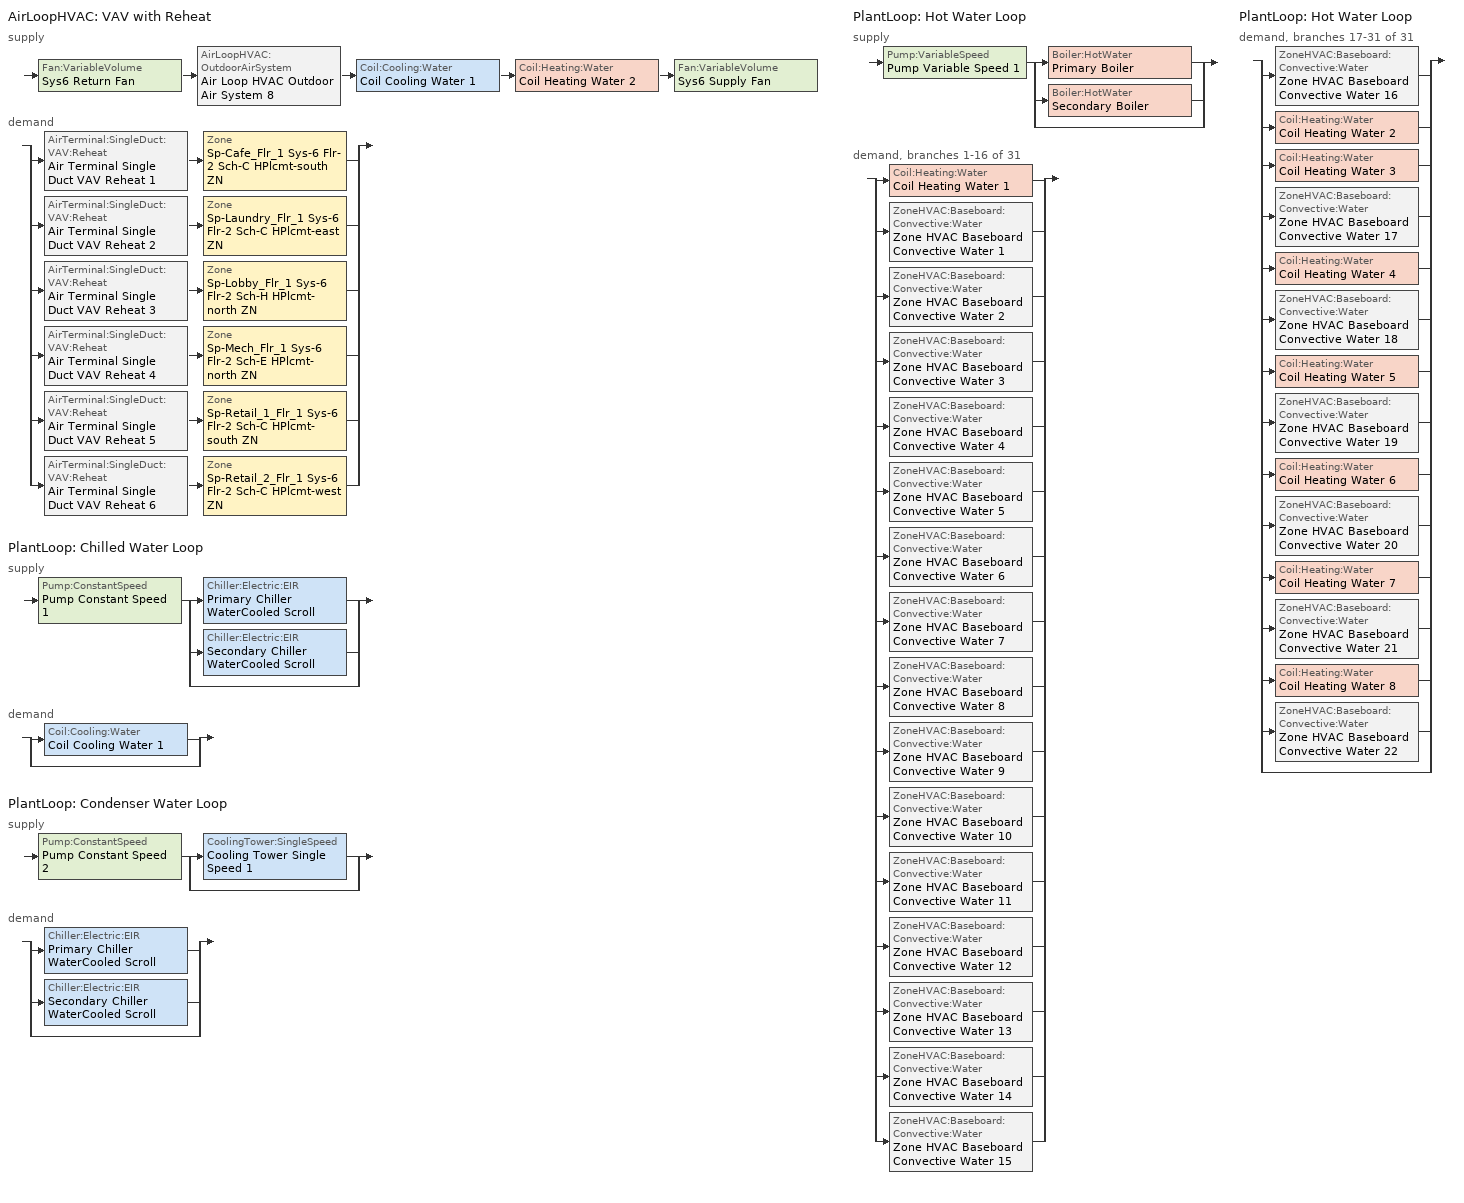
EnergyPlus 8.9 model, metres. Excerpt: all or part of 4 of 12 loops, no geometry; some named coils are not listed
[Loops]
AirLoopHVAC 'VAV with Reheat'
 supply: Fan:VariableVolume 'Sys6 Return Fan' > AirLoopHVAC:OutdoorAirSystem 'Air Loop HVAC Outdoor Air System 8' > Coil:Cooling:Water 'Coil Cooling Water 1' > Coil:Heating:Water 'Coil Heating Water 2' > Fan:VariableVolume 'Sys6 Supply Fan'
 demand: split
  | AirTerminal:SingleDuct:VAV:Reheat 'Air Terminal Single Duct VAV Reheat 1' > Zone 'Sp-Cafe_Flr_1 Sys-6 Flr-2 Sch-C HPlcmt-south ZN'
  | AirTerminal:SingleDuct:VAV:Reheat 'Air Terminal Single Duct VAV Reheat 2' > Zone 'Sp-Laundry_Flr_1 Sys-6 Flr-2 Sch-C HPlcmt-east ZN'
  | AirTerminal:SingleDuct:VAV:Reheat 'Air Terminal Single Duct VAV Reheat 3' > Zone 'Sp-Lobby_Flr_1 Sys-6 Flr-2 Sch-H HPlcmt-north ZN'
  | AirTerminal:SingleDuct:VAV:Reheat 'Air Terminal Single Duct VAV Reheat 4' > Zone 'Sp-Mech_Flr_1 Sys-6 Flr-2 Sch-E HPlcmt-north ZN'
  | AirTerminal:SingleDuct:VAV:Reheat 'Air Terminal Single Duct VAV Reheat 5' > Zone 'Sp-Retail_1_Flr_1 Sys-6 Flr-2 Sch-C HPlcmt-south ZN'
  | AirTerminal:SingleDuct:VAV:Reheat 'Air Terminal Single Duct VAV Reheat 6' > Zone 'Sp-Retail_2_Flr_1 Sys-6 Flr-2 Sch-C HPlcmt-west ZN'
PlantLoop 'Chilled Water Loop'
 supply: Pump:ConstantSpeed 'Pump Constant Speed 1' > split
  | Chiller:Electric:EIR 'Primary Chiller WaterCooled Scroll'
  | Chiller:Electric:EIR 'Secondary Chiller WaterCooled Scroll'
  | bypass
 demand: split
  | Coil:Cooling:Water 'Coil Cooling Water 1'
  | bypass
PlantLoop 'Condenser Water Loop'
 supply: Pump:ConstantSpeed 'Pump Constant Speed 2' > split
  | CoolingTower:SingleSpeed 'Cooling Tower Single Speed 1'
  | bypass
 demand: split
  | Chiller:Electric:EIR 'Primary Chiller WaterCooled Scroll'
  | Chiller:Electric:EIR 'Secondary Chiller WaterCooled Scroll'
  | bypass
PlantLoop 'Hot Water Loop'
 supply: Pump:VariableSpeed 'Pump Variable Speed 1' > split
  | Boiler:HotWater 'Primary Boiler'
  | Boiler:HotWater 'Secondary Boiler'
  | bypass
 demand, branches 1-16 of 31: split
  | Coil:Heating:Water 'Coil Heating Water 1'
  | ZoneHVAC:Baseboard:Convective:Water 'Zone HVAC Baseboard Convective Water 1'
  | ZoneHVAC:Baseboard:Convective:Water 'Zone HVAC Baseboard Convective Water 2'
  | ZoneHVAC:Baseboard:Convective:Water 'Zone HVAC Baseboard Convective Water 3'
  | ZoneHVAC:Baseboard:Convective:Water 'Zone HVAC Baseboard Convective Water 4'
  | ZoneHVAC:Baseboard:Convective:Water 'Zone HVAC Baseboard Convective Water 5'
  | ZoneHVAC:Baseboard:Convective:Water 'Zone HVAC Baseboard Convective Water 6'
  | ZoneHVAC:Baseboard:Convective:Water 'Zone HVAC Baseboard Convective Water 7'
  | ZoneHVAC:Baseboard:Convective:Water 'Zone HVAC Baseboard Convective Water 8'
  | ZoneHVAC:Baseboard:Convective:Water 'Zone HVAC Baseboard Convective Water 9'
  | ZoneHVAC:Baseboard:Convective:Water 'Zone HVAC Baseboard Convective Water 10'
  | ZoneHVAC:Baseboard:Convective:Water 'Zone HVAC Baseboard Convective Water 11'
  | ZoneHVAC:Baseboard:Convective:Water 'Zone HVAC Baseboard Convective Water 12'
  | ZoneHVAC:Baseboard:Convective:Water 'Zone HVAC Baseboard Convective Water 13'
  | ZoneHVAC:Baseboard:Convective:Water 'Zone HVAC Baseboard Convective Water 14'
  | ZoneHVAC:Baseboard:Convective:Water 'Zone HVAC Baseboard Convective Water 15'
PlantLoop 'Hot Water Loop'
 demand, branches 17-31 of 31: split
  | ZoneHVAC:Baseboard:Convective:Water 'Zone HVAC Baseboard Convective Water 16'
  | Coil:Heating:Water 'Coil Heating Water 2'
  | Coil:Heating:Water 'Coil Heating Water 3'
  | ZoneHVAC:Baseboard:Convective:Water 'Zone HVAC Baseboard Convective Water 17'
  | Coil:Heating:Water 'Coil Heating Water 4'
  | ZoneHVAC:Baseboard:Convective:Water 'Zone HVAC Baseboard Convective Water 18'
  | Coil:Heating:Water 'Coil Heating Water 5'
  | ZoneHVAC:Baseboard:Convective:Water 'Zone HVAC Baseboard Convective Water 19'
  | Coil:Heating:Water 'Coil Heating Water 6'
  | ZoneHVAC:Baseboard:Convective:Water 'Zone HVAC Baseboard Convective Water 20'
  | Coil:Heating:Water 'Coil Heating Water 7'
  | ZoneHVAC:Baseboard:Convective:Water 'Zone HVAC Baseboard Convective Water 21'
  | Coil:Heating:Water 'Coil Heating Water 8'
  | ZoneHVAC:Baseboard:Convective:Water 'Zone HVAC Baseboard Convective Water 22'
  | bypass
[ZoneControl:Thermostat] Control Object Type 1=ThermostatSetpoint:DualSetpoint
Name | Zone or ZoneList | Control Type Schedule | Control Name 1
Sp-Cafe_Flr_1 Sys-6 Flr-2 Sch-C HPlcmt-south ZN Thermostat | Sp-Cafe_Flr_1 Sys-6 Flr-2 Sch-C HPlcmt-south ZN | Sp-Cafe_Flr_1 Sys-6 Flr-2 Sch-C HPlcmt-south ZN Thermostat Schedule | Space Function Retail facility mall concourse Thermostat 2
Sp-Laundry_Flr_1 Sys-6 Flr-2 Sch-C HPlcmt-east ZN Thermostat | Sp-Laundry_Flr_1 Sys-6 Flr-2 Sch-C HPlcmt-east ZN | Sp-Laundry_Flr_1 Sys-6 Flr-2 Sch-C HPlcmt-east ZN Thermostat Schedule | Space Function Laundry/Washing area Thermostat 2
Sp-Lobby_Flr_1 Sys-6 Flr-2 Sch-H HPlcmt-north ZN Thermostat | Sp-Lobby_Flr_1 Sys-6 Flr-2 Sch-H HPlcmt-north ZN | Sp-Lobby_Flr_1 Sys-6 Flr-2 Sch-H HPlcmt-north ZN Thermostat Schedule | Space Function Lobby - hotel Thermostat 2
Sp-Mech_Flr_1 Sys-6 Flr-2 Sch-E HPlcmt-north ZN Thermostat | Sp-Mech_Flr_1 Sys-6 Flr-2 Sch-E HPlcmt-north ZN | Sp-Mech_Flr_1 Sys-6 Flr-2 Sch-E HPlcmt-north ZN Thermostat Schedule | Space Function Electrical/Mechanical room-sch-E Thermostat 2
Sp-Retail_1_Flr_1 Sys-6 Flr-2 Sch-C HPlcmt-south ZN Thermostat | Sp-Retail_1_Flr_1 Sys-6 Flr-2 Sch-C HPlcmt-south ZN | Sp-Retail_1_Flr_1 Sys-6 Flr-2 Sch-C HPlcmt-south ZN Thermostat Schedule | Space Function Sales area Thermostat 4
Sp-Retail_2_Flr_1 Sys-6 Flr-2 Sch-C HPlcmt-west ZN Thermostat | Sp-Retail_2_Flr_1 Sys-6 Flr-2 Sch-C HPlcmt-west ZN | Sp-Retail_2_Flr_1 Sys-6 Flr-2 Sch-C HPlcmt-west ZN Thermostat Schedule | Space Function Sales area Thermostat 3
[ThermostatSetpoint:DualSetpoint]
Name | Heating Setpoint Temperature Schedule | Cooling Setpoint Temperature Schedule
Space Function Retail facility mall concourse Thermostat 2; Space Function Laundry/Washing area Thermostat 2; Space Function Sales area Thermostat 4; Space Function Sales area Thermostat 3 | NECB-C-Thermostat Setpoint-Heating | NECB-C-Thermostat Setpoint-Cooling
Space Function Lobby - hotel Thermostat 2 | NECB-H-Thermostat Setpoint-Heating | NECB-H-Thermostat Setpoint-Cooling
Space Function Electrical/Mechanical room-sch-E Thermostat 2 | NECB-E-Thermostat Setpoint-Heating | NECB-E-Thermostat Setpoint-Cooling
[ZoneHVAC:Baseboard:Convective:Water] Availability Schedule=Always On Discrete; Heating Design Capacity Method=HeatingDesignCapacity; Heating Design Capacity {W}=Autosize; Heating Design Capacity Per Floor Area {W/m2}=0; Fraction of Autosized Heating Design Capacity=0.8; U-Factor Times Area Value {W/K}=Autosize; Maximum Water Flow Rate {m3/s}=Autosize; Convergence Tolerance=0.001
Zone HVAC Baseboard Convective Water 11; Zone HVAC Baseboard Convective Water 15; Zone HVAC Baseboard Convective Water 17; Zone HVAC Baseboard Convective Water 1; Zone HVAC Baseboard Convective Water 14; Zone HVAC Baseboard Convective Water 12; Zone HVAC Baseboard Convective Water 13; Zone HVAC Baseboard Convective Water 18; Zone HVAC Baseboard Convective Water 19; Zone HVAC Baseboard Convective Water 20; Zone HVAC Baseboard Convective Water 21; Zone HVAC Baseboard Convective Water 22; Zone HVAC Baseboard Convective Water 5; Zone HVAC Baseboard Convective Water 8; Zone HVAC Baseboard Convective Water 6; Zone HVAC Baseboard Convective Water 9; Zone HVAC Baseboard Convective Water 7; Zone HVAC Baseboard Convective Water 10; Zone HVAC Baseboard Convective Water 2; Zone HVAC Baseboard Convective Water 3; Zone HVAC Baseboard Convective Water 4; Zone HVAC Baseboard Convective Water 16
[Zone equipment]
Sp-Cafe_Flr_1 Sys-6 Flr-2 Sch-C HPlcmt-south ZN: Air Terminal Single Duct VAV Reheat 1, Zone HVAC Baseboard Convective Water 17
Sp-Laundry_Flr_1 Sys-6 Flr-2 Sch-C HPlcmt-east ZN: Air Terminal Single Duct VAV Reheat 2, Zone HVAC Baseboard Convective Water 18
Sp-Lobby_Flr_1 Sys-6 Flr-2 Sch-H HPlcmt-north ZN: Air Terminal Single Duct VAV Reheat 3, Zone HVAC Baseboard Convective Water 19
Sp-Mech_Flr_1 Sys-6 Flr-2 Sch-E HPlcmt-north ZN: Air Terminal Single Duct VAV Reheat 4, Zone HVAC Baseboard Convective Water 20
Sp-Retail_1_Flr_1 Sys-6 Flr-2 Sch-C HPlcmt-south ZN: Air Terminal Single Duct VAV Reheat 5, Zone HVAC Baseboard Convective Water 21
Sp-Retail_2_Flr_1 Sys-6 Flr-2 Sch-C HPlcmt-west ZN: Air Terminal Single Duct VAV Reheat 6, Zone HVAC Baseboard Convective Water 22
[Sizing:Zone] Zone Cooling Design Supply Air Temperature Input Method=SupplyAirTemperature; Zone Cooling Design Supply Air Temperature {C}=13; Zone Cooling Design Supply Air Temperature Difference {deltaC}=11.11; Zone Heating Design Supply Air Temperature Input Method=SupplyAirTemperature; Zone Heating Design Supply Air Temperature {C}=43; Zone Heating Design Supply Air Temperature Difference {deltaC}=11.11; Zone Cooling Design Supply Air Humidity Ratio {kgWater/kgDryAir}=0.0085; Zone Heating Design Supply Air Humidity Ratio {kgWater/kgDryAir}=0.008; Zone Heating Sizing Factor=1.3; Zone Cooling Sizing Factor=1.1; Cooling Design Air Flow Method=DesignDay; Cooling Design Air Flow Rate {m3/s}=0; Cooling Minimum Air Flow per Zone Floor Area {m3/s-m2}=0.000762; Cooling Minimum Air Flow {m3/s}=0; Cooling Minimum Air Flow Fraction=0; Heating Design Air Flow Method=DesignDay; Heating Design Air Flow Rate {m3/s}=0; Heating Maximum Air Flow per Zone Floor Area {m3/s-m2}=0.002032; Heating Maximum Air Flow {m3/s}=0.141576; Heating Maximum Air Flow Fraction=0.3; Account for Dedicated Outdoor Air System=No
Name | Design Specification Outdoor Air Object | Design Specification Zone Air Distribution Object
Sp-Cafe_Flr_1 Sys-6 Flr-2 Sch-C HPlcmt-south ZN | Space Function Retail facility mall concourse Ventilation | Sp-Cafe_Flr_1 Sys-6 Flr-2 Sch-C HPlcmt-south ZN Design Spec Zone Air Dist
Sp-Laundry_Flr_1 Sys-6 Flr-2 Sch-C HPlcmt-east ZN | Space Function Laundry/Washing area Ventilation | Sp-Laundry_Flr_1 Sys-6 Flr-2 Sch-C HPlcmt-east ZN Design Spec Zone Air Dist
Sp-Lobby_Flr_1 Sys-6 Flr-2 Sch-H HPlcmt-north ZN | Space Function Lobby - hotel Ventilation | Sp-Lobby_Flr_1 Sys-6 Flr-2 Sch-H HPlcmt-north ZN Design Spec Zone Air Dist
Sp-Mech_Flr_1 Sys-6 Flr-2 Sch-E HPlcmt-north ZN | Space Function Electrical/Mechanical room-sch-E Ventilation | Sp-Mech_Flr_1 Sys-6 Flr-2 Sch-E HPlcmt-north ZN Design Spec Zone Air Dist
Sp-Retail_1_Flr_1 Sys-6 Flr-2 Sch-C HPlcmt-south ZN | Space Function Sales area Ventilation | Sp-Retail_1_Flr_1 Sys-6 Flr-2 Sch-C HPlcmt-south ZN Design Spec Zone Air Dist
Sp-Retail_2_Flr_1 Sys-6 Flr-2 Sch-C HPlcmt-west ZN | Space Function Sales area Ventilation | Sp-Retail_2_Flr_1 Sys-6 Flr-2 Sch-C HPlcmt-west ZN Design Spec Zone Air Dist
[DesignSpecification:ZoneAirDistribution] Zone Air Distribution Effectiveness in Cooling Mode=1; Zone Air Distribution Effectiveness in Heating Mode=1
Sp-Cafe_Flr_1 Sys-6 Flr-2 Sch-C HPlcmt-south ZN Design Spec Zone Air Dist; Sp-Laundry_Flr_1 Sys-6 Flr-2 Sch-C HPlcmt-east ZN Design Spec Zone Air Dist; Sp-Lobby_Flr_1 Sys-6 Flr-2 Sch-H HPlcmt-north ZN Design Spec Zone Air Dist; Sp-Mech_Flr_1 Sys-6 Flr-2 Sch-E HPlcmt-north ZN Design Spec Zone Air Dist; Sp-Retail_1_Flr_1 Sys-6 Flr-2 Sch-C HPlcmt-south ZN Design Spec Zone Air Dist; Sp-Retail_2_Flr_1 Sys-6 Flr-2 Sch-C HPlcmt-west ZN Design Spec Zone Air Dist
[Controller:MechanicalVentilation]
Controller Mechanical Ventilation 8: Availability Schedule=Always On Discrete; Demand Controlled Ventilation=No; System Outdoor Air Method=ZoneSum; Zone Name 1=Sp-Cafe_Flr_1 Sys-6 Flr-2 Sch-C HPlcmt-south ZN; Design Specification Outdoor Air Object Name 1=Space Function Retail facility mall concourse Ventilation; Design Specification Zone Air Distribution Object Name 1=Sp-Cafe_Flr_1 Sys-6 Flr-2 Sch-C HPlcmt-south ZN Design Spec Zone Air Dist; Zone Name 2=Sp-Laundry_Flr_1 Sys-6 Flr-2 Sch-C HPlcmt-east ZN; Design Specification Outdoor Air Object Name 2=Space Function Laundry/Washing area Ventilation; Design Specification Zone Air Distribution Object Name 2=Sp-Laundry_Flr_1 Sys-6 Flr-2 Sch-C HPlcmt-east ZN Design Spec Zone Air Dist; Zone Name 3=Sp-Lobby_Flr_1 Sys-6 Flr-2 Sch-H HPlcmt-north ZN; Design Specification Outdoor Air Object Name 3=Space Function Lobby - hotel Ventilation; Design Specification Zone Air Distribution Object Name 3=Sp-Lobby_Flr_1 Sys-6 Flr-2 Sch-H HPlcmt-north ZN Design Spec Zone Air Dist; Zone Name 4=Sp-Mech_Flr_1 Sys-6 Flr-2 Sch-E HPlcmt-north ZN; Design Specification Outdoor Air Object Name 4=Space Function Electrical/Mechanical room-sch-E Ventilation; Design Specification Zone Air Distribution Object Name 4=Sp-Mech_Flr_1 Sys-6 Flr-2 Sch-E HPlcmt-north ZN Design Spec Zone Air Dist; Zone Name 5=Sp-Retail_1_Flr_1 Sys-6 Flr-2 Sch-C HPlcmt-south ZN; Design Specification Outdoor Air Object Name 5=Space Function Sales area Ventilation; Design Specification Zone Air Distribution Object Name 5=Sp-Retail_1_Flr_1 Sys-6 Flr-2 Sch-C HPlcmt-south ZN Design Spec Zone Air Dist; Zone Name 6=Sp-Retail_2_Flr_1 Sys-6 Flr-2 Sch-C HPlcmt-west ZN; Design Specification Outdoor Air Object Name 6=Space Function Sales area Ventilation; Design Specification Zone Air Distribution Object Name 6=Sp-Retail_2_Flr_1 Sys-6 Flr-2 Sch-C HPlcmt-west ZN Design Spec Zone Air Dist
[DesignSpecification:OutdoorAir] Outdoor Air Method=Sum; Outdoor Air Flow per Person {m3/s-person}=0; Outdoor Air Flow per Zone {m3/s}=0; Outdoor Air Flow Air Changes per Hour {1/hr}=0
Name | Outdoor Air Flow per Zone Floor Area {m3/s-m2}
Space Function Retail facility mall concourse Ventilation | 0.0018288
Space Function Laundry/Washing area Ventilation | 0.00084836
Space Function Lobby - hotel Ventilation | 0.00143764
Space Function Electrical/Mechanical room-sch-E Ventilation | 0.0003048
Space Function Sales area Ventilation | 0.0011684
[AirTerminal:SingleDuct:VAV:Reheat] Availability Schedule=Always On Discrete; Maximum Air Flow Rate {m3/s}=Autosize; Zone Minimum Air Flow Input Method=Constant; Constant Minimum Air Flow Fraction=0.3; Maximum Hot Water or Steam Flow Rate {m3/s}=Autosize; Minimum Hot Water or Steam Flow Rate {m3/s}=0; Convergence Tolerance=0.001; Damper Heating Action=Normal; Maximum Flow per Zone Floor Area During Reheat {m3/s-m2}=Autocalculate; Maximum Flow Fraction During Reheat=Autocalculate; Maximum Reheat Air Temperature {C}=43
Name | Fixed Minimum Air Flow Rate {m3/s} | Reheat Coil
Air Terminal Single Duct VAV Reheat 1 | 0.377724 | Coil Heating Water 3
Air Terminal Single Duct VAV Reheat 2 | 0.156079 | Coil Heating Water 4
Air Terminal Single Duct VAV Reheat 3 | 2.61637 | Coil Heating Water 5
Air Terminal Single Duct VAV Reheat 4 | 0.328486 | Coil Heating Water 6
Air Terminal Single Duct VAV Reheat 5 | 0.134143 | Coil Heating Water 7
Air Terminal Single Duct VAV Reheat 6 | 0.155338 | Coil Heating Water 8
[Coil:Heating:Water] Availability Schedule=Always On Discrete; U-Factor Times Area Value {W/K}=Autosize; Maximum Water Flow Rate {m3/s}=Autosize; Performance Input Method=UFactorTimesAreaAndDesignWaterFlowRate; Rated Capacity {W}=Autosize; Rated Inlet Water Temperature {C}=82.2; Rated Inlet Air Temperature {C}=16.6; Rated Outlet Water Temperature {C}=71.1; Rated Outlet Air Temperature {C}=32.2; Rated Ratio for Air and Water Convection=0.5
Coil Heating Water 3; Coil Heating Water 4; Coil Heating Water 5; Coil Heating Water 6; Coil Heating Water 7; Coil Heating Water 8; Coil Heating Water 2
[AirLoopHVAC]
VAV with Reheat: Design Supply Air Flow Rate {m3/s}=AutoSize
[Sizing:System]
VAV with Reheat: Type of Load to Size On=Sensible; Design Outdoor Air Flow Rate {m3/s}=Autosize; Central Heating Maximum System Air Flow Ratio=0.3; Preheat Design Temperature {C}=7; Preheat Design Humidity Ratio {kgWater/kgDryAir}=0.008; Precool Design Temperature {C}=13; Precool Design Humidity Ratio {kgWater/kgDryAir}=0.008; Central Cooling Design Supply Air Temperature {C}=13; Central Heating Design Supply Air Temperature {C}=13.1; Type of Zone Sum to Use=NonCoincident; 100% Outdoor Air in Cooling=No; 100% Outdoor Air in Heating=No; Central Cooling Design Supply Air Humidity Ratio {kgWater/kgDryAir}=0.0085; Central Heating Design Supply Air Humidity Ratio {kgWater/kgDryAir}=0.008; Cooling Supply Air Flow Rate Method=DesignDay; Cooling Supply Air Flow Rate {m3/s}=0; Cooling Supply Air Flow Rate Per Floor Area {m3/s-m2}=0.00996765; Cooling Fraction of Autosized Cooling Supply Air Flow Rate=1; Cooling Supply Air Flow Rate Per Unit Cooling Capacity {m3/s-W}=3.94755e-05; Heating Supply Air Flow Rate Method=DesignDay; Heating Supply Air Flow Rate {m3/s}=0; Heating Supply Air Flow Rate Per Floor Area {m3/s-m2}=0.00996765; Heating Fraction of Autosized Heating Supply Air Flow Rate=1; Heating Fraction of Autosized Cooling Supply Air Flow Rate=1; Heating Supply Air Flow Rate Per Unit Heating Capacity {m3/s-W}=3.15882e-05; System Outdoor Air Method=ZoneSum; Zone Maximum Outdoor Air Fraction=1; Cooling Design Capacity Method=CoolingDesignCapacity; Cooling Design Capacity {W}=Autosize; Cooling Design Capacity Per Floor Area {W/m2}=234.7; Fraction of Autosized Cooling Design Capacity=1; Heating Design Capacity Method=HeatingDesignCapacity; Heating Design Capacity {W}=Autosize; Heating Design Capacity Per Floor Area {W/m2}=157; Fraction of Autosized Heating Design Capacity=1; Central Cooling Capacity Control Method=OnOff
[Controller:WaterCoil] Control Variable=Temperature; Actuator Variable=Flow; Controller Convergence Tolerance {deltaC}=Autosize; Maximum Actuated Flow {m3/s}=Autosize; Minimum Actuated Flow {m3/s}=0
Name | Action
Controller Water Coil 3 | Reverse
Controller Water Coil 2 | Normal
[Controller:OutdoorAir]
Controller Outdoor Air 8: Minimum Outdoor Air Flow Rate {m3/s}=Autosize; Maximum Outdoor Air Flow Rate {m3/s}=Autosize; Economizer Control Type=NoEconomizer; Economizer Control Action Type=ModulateFlow; Economizer Maximum Limit Dry-Bulb Temperature {C}=28; Economizer Maximum Limit Enthalpy {J/kg}=64000; Economizer Minimum Limit Dry-Bulb Temperature {C}=-100; Lockout Type=NoLockout; Minimum Limit Type=FixedMinimum; Mechanical Ventilation Controller=Controller Mechanical Ventilation 8; High Humidity Control=No; Control High Indoor Humidity Based on Outdoor Humidity Ratio=Yes; Heat Recovery Bypass Control Type=BypassWhenWithinEconomizerLimits
[SetpointManager:MixedAir] Control Variable=Temperature
Node 224 OS Default SPM; Node 223 OS Default SPM; Node 222 OS Default SPM; Node 221 OS Default SPM
[SetpointManager:Scheduled] Control Variable=Temperature
Name | Schedule
Setpoint Manager Scheduled 4 | Supply Air Temp
Setpoint Manager Scheduled 2 | CHW Temp
Setpoint Manager Scheduled 3 | CW Temp
[Fan:VariableVolume] Availability Schedule=Always On Discrete; Fan Total Efficiency=0.6045; Pressure Rise {Pa}=1017.592; Maximum Flow Rate {m3/s}=AutoSize; Fan Power Minimum Flow Rate Input Method=FixedFlowRate; Fan Power Minimum Flow Fraction=0; Fan Power Minimum Air Flow Rate {m3/s}=0; Motor Efficiency=0.93; Motor In Airstream Fraction=1; Fan Power Coefficient 1=0.0407599; Fan Power Coefficient 2=0.088045; Fan Power Coefficient 3=-0.0729261; Fan Power Coefficient 4=0.94374; Fan Power Coefficient 5=0
Sys6 Return Fan; Sys6 Supply Fan
[Coil:Cooling:Water]
Coil Cooling Water 1: Availability Schedule=Always On Discrete; Design Water Flow Rate {m3/s}=Autosize; Design Air Flow Rate {m3/s}=Autosize; Design Inlet Water Temperature {C}=Autosize; Design Inlet Air Temperature {C}=Autosize; Design Outlet Air Temperature {C}=Autosize; Design Inlet Air Humidity Ratio {kgWater/kgDryAir}=Autosize; Design Outlet Air Humidity Ratio {kgWater/kgDryAir}=Autosize; Type of Analysis=SimpleAnalysis; Heat Exchanger Configuration=CrossFlow
[PlantLoop] Fluid Type=Water; Maximum Loop Temperature {C}=100; Minimum Loop Temperature {C}=0; Maximum Loop Flow Rate {m3/s}=Autosize; Minimum Loop Flow Rate {m3/s}=0; Plant Loop Volume {m3}=Autocalculate; Load Distribution Scheme=Optimal; Plant Loop Demand Calculation Scheme=SingleSetpoint
Name | Plant Equipment Operation Scheme
Chilled Water Loop | Chilled Water Loop Operation Schemes
Condenser Water Loop | Condenser Water Loop Operation Schemes
Hot Water Loop | Hot Water Loop Operation Schemes
[Sizing:Plant] Sizing Option=NonCoincident; Zone Timesteps in Averaging Window=1; Coincident Sizing Factor Mode=None
Name | Loop Type | Design Loop Exit Temperature {C} | Loop Design Temperature Difference {deltaC}
Chilled Water Loop | Cooling | 7 | 6
Condenser Water Loop | Condenser | 29 | 6
Hot Water Loop | Heating | 82 | 16
[Pump:ConstantSpeed] Design Flow Rate {m3/s}=Autosize; Design Pump Head {Pa}=179352; Design Power Consumption {W}=Autosize; Motor Efficiency=0.9; Fraction of Motor Inefficiencies to Fluid Stream=0; Pump Control Type=Intermittent; Design Power Sizing Method=PowerPerFlowPerPressure; Design Electric Power per Unit Flow Rate {W/(m3/s)}=348701.1; Design Shaft Power per Unit Flow Rate per Unit Head=1.28205
Pump Constant Speed 1; Pump Constant Speed 2
[Chiller:Electric:EIR] Reference Capacity {W}=Autosize; Reference COP {W/W}=5.5; Reference Leaving Chilled Water Temperature {C}=6.67; Reference Entering Condenser Fluid Temperature {C}=29.4; Reference Chilled Water Flow Rate {m3/s}=Autosize; Reference Condenser Fluid Flow Rate {m3/s}=Autosize; Minimum Part Load Ratio=0.1; Maximum Part Load Ratio=1; Optimum Part Load Ratio=1; Minimum Unloading Ratio=0.2; Condenser Type=WaterCooled; Condenser Fan Power Ratio {W/W}=0; Fraction of Compressor Electric Consumption Rejected by Condenser=1; Leaving Chilled Water Lower Temperature Limit {C}=2; Chiller Flow Mode=NotModulated; Sizing Factor=1
Name | Cooling Capacity Function of Temperature Curve | Electric Input to Cooling Output Ratio Function of Temperature Curve | Electric Input to Cooling Output Ratio Function of Part Load Ratio Curve
Primary Chiller WaterCooled Scroll | Curve Biquadratic 35 | Curve Biquadratic 36 | Curve Quadratic 39
Secondary Chiller WaterCooled Scroll | Curve Biquadratic 37 | Curve Biquadratic 38 | Curve Quadratic 40
[PlantEquipmentOperationSchemes] Control Scheme Schedule Name 1=Always On Discrete
Name | Control Scheme Object Type 1 | Control Scheme Name 1
Chilled Water Loop Operation Schemes | PlantEquipmentOperation:CoolingLoad | Chilled Water Loop Cooling Operation Scheme
Condenser Water Loop Operation Schemes | PlantEquipmentOperation:CoolingLoad | Condenser Water Loop Cooling Operation Scheme
Hot Water Loop Operation Schemes | PlantEquipmentOperation:HeatingLoad | Hot Water Loop Heating Operation Scheme
[PlantEquipmentOperation:CoolingLoad] Load Range Lower Limit 1 {W}=0; Load Range Upper Limit 1 {W}=1000000000
Name | Range Equipment List Name 1
Chilled Water Loop Cooling Operation Scheme | Chilled Water Loop Cooling Equipment List
Condenser Water Loop Cooling Operation Scheme | Condenser Water Loop Cooling Equipment List
[PlantEquipmentList]
Chilled Water Loop Cooling Equipment List: Chiller:Electric:EIR, Primary Chiller WaterCooled Scroll, Chiller:Electric:EIR, Secondary Chiller WaterCooled Scroll
Condenser Water Loop Cooling Equipment List: CoolingTower:SingleSpeed, Cooling Tower Single Speed 1
Hot Water Loop Heating Equipment List: Boiler:HotWater, Primary Boiler, Boiler:HotWater, Secondary Boiler
[CoolingTower:SingleSpeed]
Cooling Tower Single Speed 1: Design Water Flow Rate {m3/s}=Autosize; Design Air Flow Rate {m3/s}=Autosize; Design Fan Power {W}=Autosize; Design U-Factor Times Area Value {W/K}=Autosize; Free Convection Air Flow Rate {m3/s}=Autosize; Free Convection Air Flow Rate Sizing Factor=0.1; Free Convection U-Factor Times Area Value {W/K}=Autosize; Free Convection U-Factor Times Area Value Sizing Factor=0.1; Performance Input Method=UFactorTimesAreaAndDesignWaterFlowRate; Heat Rejection Capacity and Nominal Capacity Sizing Ratio=1.25; Free Convection Capacity {W}=0; Free Convection Nominal Capacity Sizing Factor=0.1; Design Inlet Air Dry-Bulb Temperature {C}=24; Design Inlet Air Wet-Bulb Temperature {C}=24; Design Approach Temperature {deltaC}=5; Design Range Temperature {deltaC}=5; Basin Heater Capacity {W/K}=0; Basin Heater Setpoint Temperature {C}=2; Evaporation Loss Mode=LossFactor; Evaporation Loss Factor {percent/K}=0.2; Drift Loss Percent {percent}=0.008; Blowdown Calculation Mode=ConcentrationRatio; Blowdown Concentration Ratio=3; Capacity Control=FanCycling; Number of Cells=1; Cell Control=MinimalCell; Cell Minimum  Water Flow Rate Fraction=0.33; Cell Maximum Water Flow Rate Fraction=2.5; Sizing Factor=1
[Pump:VariableSpeed]
Pump Variable Speed 1: Design Maximum Flow Rate {m3/s}=Autosize; Design Pump Head {Pa}=179352; Design Power Consumption {W}=Autosize; Motor Efficiency=0.9; Fraction of Motor Inefficiencies to Fluid Stream=0; Coefficient 1 of the Part Load Performance Curve=0; Coefficient 2 of the Part Load Performance Curve=1; Coefficient 3 of the Part Load Performance Curve=0; Coefficient 4 of the Part Load Performance Curve=0; Design Minimum Flow Rate {m3/s}=0; Pump Control Type=Intermittent; Skin Loss Radiative Fraction=0.5; Design Power Sizing Method=PowerPerFlowPerPressure; Design Electric Power per Unit Flow Rate {W/(m3/s)}=348701.1; Design Shaft Power per Unit Flow Rate per Unit Head=1.28205; Design Minimum Flow Rate Fraction=0
[Boiler:HotWater] Fuel Type=NaturalGas; Nominal Capacity {W}=Autosize; Nominal Thermal Efficiency=0.8; Design Water Outlet Temperature {C}=82; Design Water Flow Rate {m3/s}=Autosize; Minimum Part Load Ratio=0; Maximum Part Load Ratio=1; Optimum Part Load Ratio=1; Water Outlet Upper Temperature Limit {C}=99; Boiler Flow Mode=ConstantFlow; Parasitic Electric Load {W}=0; Sizing Factor=1
Primary Boiler; Secondary Boiler
[SetpointManager:OutdoorAirReset]
Setpoint Manager Outdoor Air Reset 1: Control Variable=Temperature; Setpoint at Outdoor Low Temperature {C}=82; Outdoor Low Temperature {C}=-16; Setpoint at Outdoor High Temperature {C}=60; Outdoor High Temperature {C}=0
[PlantEquipmentOperation:HeatingLoad]
Hot Water Loop Heating Operation Scheme: Load Range Lower Limit 1 {W}=0; Load Range Upper Limit 1 {W}=1000000000; Range Equipment List Name 1=Hot Water Loop Heating Equipment List
[Schedule:Compact]
Sp-Cafe_Flr_1 Sys-6 Flr-2 Sch-C HPlcmt-south ZN Thermostat Schedule; Sp-Laundry_Flr_1 Sys-6 Flr-2 Sch-C HPlcmt-east ZN Thermostat Schedule; Sp-Lobby_Flr_1 Sys-6 Flr-2 Sch-H HPlcmt-north ZN Thermostat Schedule; Sp-Mech_Flr_1 Sys-6 Flr-2 Sch-E HPlcmt-north ZN Thermostat Schedule; Sp-Retail_1_Flr_1 Sys-6 Flr-2 Sch-C HPlcmt-south ZN Thermostat Schedule; Sp-Retail_2_Flr_1 Sys-6 Flr-2 Sch-C HPlcmt-west ZN Thermostat Schedule: Through: 12/31, For: AllDays, Until: 24:00, 4
[Schedule:Day:Interval]
NECB-E-Thermostat Setpoint-Heating Sun|Hol Day: No, 24:00, 18
NECB-E-Thermostat Setpoint-Heating Default|Wkdy Day; NECB-E-Thermostat Setpoint-Heating Default: No, 07:00, 18, 08:00, 20, 19:00, 22, 24:00, 18
NECB-E-Thermostat Setpoint-Heating Sat Day: No, 08:00, 18, 09:00, 20, 17:00, 22, 24:00, 18
NECB-E-Thermostat Setpoint-Cooling Sun|Hol Day: No, 24:00, 35
NECB-E-Thermostat Setpoint-Cooling Default|Wkdy Day; NECB-E-Thermostat Setpoint-Cooling Default; NECB-C-Thermostat Setpoint-Cooling Sun|Hol Day: No, 07:00, 35, 19:00, 24, 24:00, 35
NECB-E-Thermostat Setpoint-Cooling Sat Day: No, 08:00, 35, 17:00, 24, 24:00, 35
NECB-C-Thermostat Setpoint-Heating Sun|Hol Day: No, 09:00, 18, 10:00, 20, 19:00, 22, 24:00, 18
NECB-C-Thermostat Setpoint-Heating Default|Wkdy Day; NECB-C-Thermostat Setpoint-Heating Sat Day; NECB-C-Thermostat Setpoint-Heating Default: No, 07:00, 18, 08:00, 20, 21:00, 22, 24:00, 18
NECB-C-Thermostat Setpoint-Cooling Default|Wkdy Day; NECB-C-Thermostat Setpoint-Cooling Sat Day; NECB-C-Thermostat Setpoint-Cooling Default: No, 07:00, 35, 21:00, 24, 24:00, 35
NECB-H-Thermostat Setpoint-Heating Sun|Hol Day; NECB-H-Thermostat Setpoint-Heating Default|Wkdy Day; NECB-H-Thermostat Setpoint-Heating Sat Day; NECB-H-Thermostat Setpoint-Heating Default: No, 01:00, 22, 07:00, 18, 08:00, 20, 24:00, 22
NECB-H-Thermostat Setpoint-Cooling Sun|Hol Day; NECB-H-Thermostat Setpoint-Cooling Default|Wkdy Day; NECB-H-Thermostat Setpoint-Cooling Sat Day; NECB-H-Thermostat Setpoint-Cooling Default: No, 24:00, 24
satCHW Temp 1; Schedule Day 4; sunCHW Temp 1; wkdCHW Temp 1: No, 01:00, 7, 02:00, 7, 03:00, 7, 04:00, 7, 05:00, 7, 06:00, 7, 07:00, 7, 08:00, 7, 09:00, 7, 10:00, 7, 11:00, 7, 12:00, 7, 13:00, 7, 14:00, 7, 15:00, 7, 16:00, 7, 17:00, 7, 18:00, 7, 19:00, 7, 20:00, 7, 21:00, 7, 22:00, 7, 23:00, 7, 24:00, 7
satCW Temp 1; Schedule Day 5; sunCW Temp 1; wkdCW Temp 1: No, 01:00, 29, 02:00, 29, 03:00, 29, 04:00, 29, 05:00, 29, 06:00, 29, 07:00, 29, 08:00, 29, 09:00, 29, 10:00, 29, 11:00, 29, 12:00, 29, 13:00, 29, 14:00, 29, 15:00, 29, 16:00, 29, 17:00, 29, 18:00, 29, 19:00, 29, 20:00, 29, 21:00, 29, 22:00, 29, 23:00, 29, 24:00, 29
Supply Air Temp Default: No, 24:00, 13
[Schedule:Week:Daily]
NECB-E-Thermostat Setpoint-Heating Week Rule - Jan1-Dec31: NECB-E-Thermostat Setpoint-Heating Sun|Hol Day, NECB-E-Thermostat Setpoint-Heating Default|Wkdy Day, NECB-E-Thermostat Setpoint-Heating Default|Wkdy Day, NECB-E-Thermostat Setpoint-Heating Default|Wkdy Day, NECB-E-Thermostat Setpoint-Heating Default|Wkdy Day, NECB-E-Thermostat Setpoint-Heating Default|Wkdy Day, NECB-E-Thermostat Setpoint-Heating Sat Day, NECB-E-Thermostat Setpoint-Heating Default, NECB-E-Thermostat Setpoint-Heating Default, NECB-E-Thermostat Setpoint-Heating Default, NECB-E-Thermostat Setpoint-Heating Default, NECB-E-Thermostat Setpoint-Heating Default
NECB-E-Thermostat Setpoint-Cooling Week Rule - Jan1-Dec31: NECB-E-Thermostat Setpoint-Cooling Sun|Hol Day, NECB-E-Thermostat Setpoint-Cooling Default|Wkdy Day, NECB-E-Thermostat Setpoint-Cooling Default|Wkdy Day, NECB-E-Thermostat Setpoint-Cooling Default|Wkdy Day, NECB-E-Thermostat Setpoint-Cooling Default|Wkdy Day, NECB-E-Thermostat Setpoint-Cooling Default|Wkdy Day, NECB-E-Thermostat Setpoint-Cooling Sat Day, NECB-E-Thermostat Setpoint-Cooling Default, NECB-E-Thermostat Setpoint-Cooling Default, NECB-E-Thermostat Setpoint-Cooling Default, NECB-E-Thermostat Setpoint-Cooling Default, NECB-E-Thermostat Setpoint-Cooling Default
NECB-C-Thermostat Setpoint-Heating Week Rule - Jan1-Dec31: NECB-C-Thermostat Setpoint-Heating Sun|Hol Day, NECB-C-Thermostat Setpoint-Heating Default|Wkdy Day, NECB-C-Thermostat Setpoint-Heating Default|Wkdy Day, NECB-C-Thermostat Setpoint-Heating Default|Wkdy Day, NECB-C-Thermostat Setpoint-Heating Default|Wkdy Day, NECB-C-Thermostat Setpoint-Heating Default|Wkdy Day, NECB-C-Thermostat Setpoint-Heating Sat Day, NECB-C-Thermostat Setpoint-Heating Default, NECB-C-Thermostat Setpoint-Heating Default, NECB-C-Thermostat Setpoint-Heating Default, NECB-C-Thermostat Setpoint-Heating Default, NECB-C-Thermostat Setpoint-Heating Default
NECB-C-Thermostat Setpoint-Cooling Week Rule - Jan1-Dec31: NECB-C-Thermostat Setpoint-Cooling Sun|Hol Day, NECB-C-Thermostat Setpoint-Cooling Default|Wkdy Day, NECB-C-Thermostat Setpoint-Cooling Default|Wkdy Day, NECB-C-Thermostat Setpoint-Cooling Default|Wkdy Day, NECB-C-Thermostat Setpoint-Cooling Default|Wkdy Day, NECB-C-Thermostat Setpoint-Cooling Default|Wkdy Day, NECB-C-Thermostat Setpoint-Cooling Sat Day, NECB-C-Thermostat Setpoint-Cooling Default, NECB-C-Thermostat Setpoint-Cooling Default, NECB-C-Thermostat Setpoint-Cooling Default, NECB-C-Thermostat Setpoint-Cooling Default, NECB-C-Thermostat Setpoint-Cooling Default
NECB-H-Thermostat Setpoint-Heating Week Rule - Jan1-Dec31: NECB-H-Thermostat Setpoint-Heating Sun|Hol Day, NECB-H-Thermostat Setpoint-Heating Default|Wkdy Day, NECB-H-Thermostat Setpoint-Heating Default|Wkdy Day, NECB-H-Thermostat Setpoint-Heating Default|Wkdy Day, NECB-H-Thermostat Setpoint-Heating Default|Wkdy Day, NECB-H-Thermostat Setpoint-Heating Default|Wkdy Day, NECB-H-Thermostat Setpoint-Heating Sat Day, NECB-H-Thermostat Setpoint-Heating Default, NECB-H-Thermostat Setpoint-Heating Default, NECB-H-Thermostat Setpoint-Heating Default, NECB-H-Thermostat Setpoint-Heating Default, NECB-H-Thermostat Setpoint-Heating Default
NECB-H-Thermostat Setpoint-Cooling Week Rule - Jan1-Dec31: NECB-H-Thermostat Setpoint-Cooling Sun|Hol Day, NECB-H-Thermostat Setpoint-Cooling Default|Wkdy Day, NECB-H-Thermostat Setpoint-Cooling Default|Wkdy Day, NECB-H-Thermostat Setpoint-Cooling Default|Wkdy Day, NECB-H-Thermostat Setpoint-Cooling Default|Wkdy Day, NECB-H-Thermostat Setpoint-Cooling Default|Wkdy Day, NECB-H-Thermostat Setpoint-Cooling Sat Day, NECB-H-Thermostat Setpoint-Cooling Default, NECB-H-Thermostat Setpoint-Cooling Default, NECB-H-Thermostat Setpoint-Cooling Default, NECB-H-Thermostat Setpoint-Cooling Default, NECB-H-Thermostat Setpoint-Cooling Default
CHW Temp Week Rule - Jan1-Dec31: sunCHW Temp 1, wkdCHW Temp 1, wkdCHW Temp 1, wkdCHW Temp 1, wkdCHW Temp 1, wkdCHW Temp 1, satCHW Temp 1, Schedule Day 4, Schedule Day 4, Schedule Day 4, Schedule Day 4, Schedule Day 4
CW Temp Week Rule - Jan1-Dec31: sunCW Temp 1, wkdCW Temp 1, wkdCW Temp 1, wkdCW Temp 1, wkdCW Temp 1, wkdCW Temp 1, satCW Temp 1, Schedule Day 5, Schedule Day 5, Schedule Day 5, Schedule Day 5, Schedule Day 5
Supply Air Temp Week Rule - Jan1-Dec31: Supply Air Temp Default, Supply Air Temp Default, Supply Air Temp Default, Supply Air Temp Default, Supply Air Temp Default, Supply Air Temp Default, Supply Air Temp Default, Supply Air Temp Default, Supply Air Temp Default, Supply Air Temp Default, Supply Air Temp Default, Supply Air Temp Default
[Schedule:Year]
NECB-E-Thermostat Setpoint-Heating: NECB-E-Thermostat Setpoint-Heating Week Rule - Jan1-Dec31, 1, 1, 12, 31
NECB-E-Thermostat Setpoint-Cooling: NECB-E-Thermostat Setpoint-Cooling Week Rule - Jan1-Dec31, 1, 1, 12, 31
NECB-C-Thermostat Setpoint-Heating: NECB-C-Thermostat Setpoint-Heating Week Rule - Jan1-Dec31, 1, 1, 12, 31
NECB-C-Thermostat Setpoint-Cooling: NECB-C-Thermostat Setpoint-Cooling Week Rule - Jan1-Dec31, 1, 1, 12, 31
NECB-H-Thermostat Setpoint-Heating: NECB-H-Thermostat Setpoint-Heating Week Rule - Jan1-Dec31, 1, 1, 12, 31
NECB-H-Thermostat Setpoint-Cooling: NECB-H-Thermostat Setpoint-Cooling Week Rule - Jan1-Dec31, 1, 1, 12, 31
CHW Temp: CHW Temp Week Rule - Jan1-Dec31, 1, 1, 12, 31
CW Temp: CW Temp Week Rule - Jan1-Dec31, 1, 1, 12, 31
Supply Air Temp: Supply Air Temp Week Rule - Jan1-Dec31, 1, 1, 12, 31
[Schedule:Constant]
Always On Discrete: Hourly Value=1
[Curve:Biquadratic] Minimum Value of x {BasedOnField A2}=5; Maximum Value of x {BasedOnField A2}=10; Minimum Value of y {BasedOnField A3}=24; Maximum Value of y {BasedOnField A3}=35
Name | Coefficient1 Constant | Coefficient2 x | Coefficient3 x**2 | Coefficient4 y | Coefficient5 y**2 | Coefficient6 x*y
Curve Biquadratic 35; Curve Biquadratic 37 | 1.02152 | 0.0370359 | 0.000233248 | -0.00389405 | -6.52536e-05 | -0.000268045
Curve Biquadratic 36; Curve Biquadratic 38 | 0.701769 | -0.00452016 | 0.00053311 | -0.00549821 | 0.000544579 | -0.000729032
[Curve:Quadratic] Coefficient1 Constant=0.0636912; Coefficient2 x=0.584888; Coefficient3 x**2=0.352803; Minimum Value of x {BasedOnField A2}=0; Maximum Value of x {BasedOnField A2}=1
Curve Quadratic 39; Curve Quadratic 40
